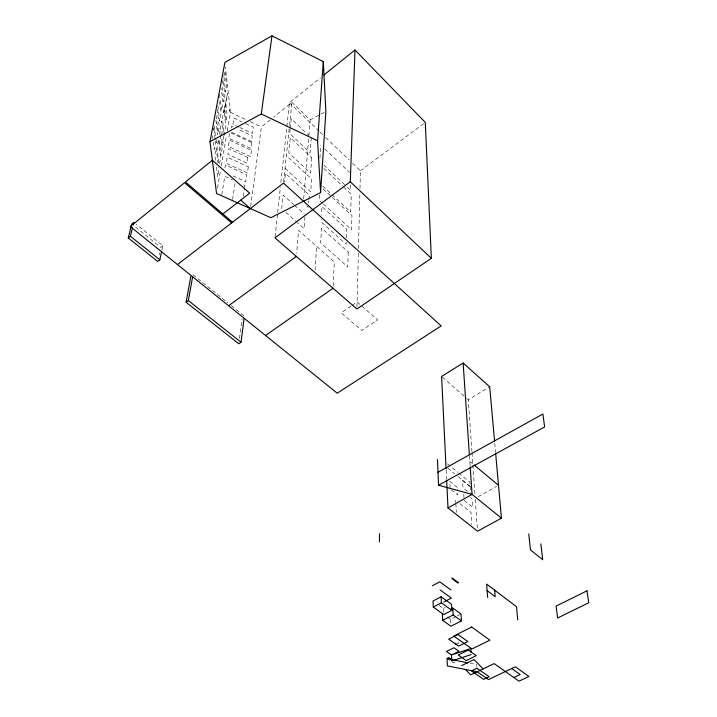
<?xml version="1.0" encoding="UTF-8"?>
<svg xmlns="http://www.w3.org/2000/svg" width="717" height="717" viewBox="0 0 717 717"><rect width="100%" height="100%" fill="white"/><g stroke="black" fill="none" stroke-linecap="round" stroke-linejoin="round"><path stroke-width="0.54" stroke-dasharray="3.58 2.69" d="M356.985 306.984L358.348 253.02M358.464 248.575L359.871 192.998M359.988 188.553L360.436 170.763L352.37 163.037M350.747 184.771L350.559 190.193L346.499 186.384M346.221 242.158L346.141 244.318L321.001 221.625L321.135 219.474M346.383 237.82L346.705 229.162L321.951 206.568L321.413 215.172M333.154 286.083L334.31 262.01L298.568 230.372L296.641 253.164M319.665 194.907L319.307 200.285L322.605 203.305M315.05 270.345L316.627 246.361M319.925 158.009L320.813 145.13M308.686 202.983L308.857 200.76M308.937 199.649L309.278 195.194L285.42 173.424L284.506 182.252M304.985 216.928L304.071 228.517L297.447 222.629M311.277 137.789L310.094 152.739L289.713 133.613L290.152 129.374M303.676 199.003L308.803 136.58M308.893 135.468L310.174 119.864L291.918 102.352L273.589 117.095M281.709 208.638L283.116 195.024L293.728 204.56M290.26 128.316L291.245 118.78L308.875 135.504M283.618 182.019L289.381 126.694M289.498 125.592L291.918 102.352M275.086 236.735L277.578 213.487M277.694 212.384L280.419 186.913M280.885 182.485L289.417 102.773L320.472 77.777M239.523 338.352L242.041 318.823M250.663 206.362L261.364 126.927L270.094 119.9M243.368 196.279L244.443 188.732M244.605 187.657L244.909 185.497L242.05 184.206M232.568 199.487L235.051 183.346M221.768 194.674L224.797 176.409L232.496 179.895M231.232 128.074L231.546 126.192L233.518 127.115M224.896 168.002L225.398 165.027L246.711 174.742L245.716 181.706L231.071 175.073M217.502 188.024L220.504 170.467M221.257 166.084L226.518 135.37M227.271 130.978L230.462 112.327L225.389 66.842M224.331 135.289L225.855 126.506L223.928 109.809L222.369 118.52L224.206 134.24M219.581 163.593L220.648 157.426L218.488 139.564L217.027 147.729L218.963 163.548M219.402 134.33L219.985 131.086L220.379 134.375M216.785 139.761L216.256 142.71L215.996 140.595M213.343 129.804L213.711 127.823M222.333 83.351L223.059 79.47L224.923 95.872L223.865 101.733L221.974 85.287M223.865 76.423L224.672 72.076M224.995 106.412L227.459 93.452L223.901 112.551L225.738 102.674L227.137 114.998L226.088 121.003L224.672 108.634M161.908 250.099L162.831 245.779L136.4 224.394M159.102 254.974L159.568 252.814M162.831 245.779L160.742 247.419L132.6 224.708M360.436 170.763L425.289 122.401M350.927 306.168L341.202 312.827L361.789 330.474L377.644 319.854L357.111 301.938L351.814 305.567M471.956 451.8L468.3 399.754L489.702 386.768M478.131 496.693L496.558 486.368M310.174 119.864L319.997 114.657M320.974 114.137L324.909 112.058M439.127 605.372L443.464 608.491L445.257 607.559M447.318 616.996L450.608 619.354L456.29 616.441M457.24 615.957L461.022 614.021M456.433 644.216L458.781 643.041L457.5 642.145M455.223 661.997L453.476 662.849L447.973 659.066M470.128 663.252L476.724 664.551L476.85 666.613M231.6 132.286L251.434 141.536L252.241 135.88L237.461 128.961M238.779 126.999L232.935 124.256L233.957 118.108L241.692 121.747M239.747 127.456L252.402 133.389L253.289 127.214L245.555 123.566M230.462 112.327L246.415 119.864M250.403 121.747L261.364 126.927M459.92 503.621L470.997 512.458L471.804 524.602M464.15 500.403L472.611 507.179L472.046 498.862L470.361 497.499M192.998 274.754L227.818 302.834M231.304 305.639L244.354 316.17M457.338 487.408L449.774 481.304L450.159 488.842L457.769 494.945L457.455 489.559M467.323 491.387L463.003 487.892L462.546 480.471L470.271 486.762M447.722 468.138L454.65 473.794M458.118 476.617L470.253 486.502M447.507 463.872L457.876 472.351M458.737 473.059L469.976 482.236L470.702 493.126M469.823 461.434L473.202 464.24M442.425 377.187L465.79 397.568M466.624 398.293L468.3 399.754M285.85 212.322L296.614 221.894M294.544 205.286L304.34 214.087M306.733 205.976L308.346 207.437M285.07 168.352L310.667 191.789L311.635 179.044L286.379 155.714M323.439 204.058L351.491 229.736L351.957 215.62L322.677 188.562M322.767 186.205L350.694 212.053L351.294 194.244L343.237 186.689M323.887 168.558L342.43 185.927M323.761 165.035L345.684 185.622M324.801 148.921L349.529 172.412M289.417 102.773L319.28 131.363M320.087 132.134L322.507 134.446M325.733 137.539L349.134 159.945M212.546 135.791L213.2 141.034M213.334 142.083L214.249 149.423L215.512 142.459L215.252 140.362M215.557 160.411L214.885 154.989L216.149 147.998L218.004 163.135M216.373 166.918L217.583 176.669L218.81 169.615L218.542 167.455M214.177 125.78L215.862 139.537M213.836 128.872L215.127 139.322M215.889 120.097L217.672 134.85M220.504 135.477L222.082 148.661L220.944 155.204L218.819 137.574M217.197 109.307L219.277 126.658L218.165 132.788L215.934 114.299M219.599 101.554L221.024 113.671L219.707 120.94L217.869 105.462M223.238 134.751L221.616 120.949L220.469 127.357L221.481 135.88M223.363 135.818L223.74 138.999L222.62 145.461L221.607 136.947M219.59 94.241L221.499 110.535L222.951 102.531L221.329 88.469M223.982 77.472L225.631 92.054L226.626 86.569L225.004 72.103M494.748 443.214L495.537 452.068M472.037 452.911L472.808 463.989M472.888 465.091L474.914 493.888M475.299 499.417L477.388 529.021M469.447 455.904L470.128 465.835M463.774 494.156L464.087 499.364M455.653 500.215L455.779 502.429M455.833 503.531L456.326 512.377M446.153 470.047L446.592 478.965M450.608 619.354L450.841 624.256M443.464 608.491L443.626 612.524M229.198 109.818C229.297 114.263 229.781 108.133 229.198 109.818M348.247 252.079L347.727 266.912L320.624 242.803L321.539 228.06L348.247 252.079M311.778 157.731L310.595 173.057L288.781 152.838L290.331 137.646L311.778 157.731M251.443 150.382L250.556 156.602L228.338 146.349L229.377 140.156L251.443 150.382M251.64 142.558L250.798 148.437L228.714 138.193L229.7 132.331L251.64 142.558M248.324 166.864L247.446 172.985L226.187 163.288L227.208 157.184L248.324 166.864M247.885 157.489L247.06 163.171L227.863 154.361L228.813 148.697L247.885 157.489"/><path stroke-width="1.08" d="M379.463 541.918L379.499 533.708M350.308 181.786L274.969 237.847L356.932 309.009L431.338 258.308L350.308 181.786L354.987 49.993L323.923 74.998M320.589 192.604L325.885 111.538L323.304 61.599L271.976 35.85L224.896 62.397L210 141.697L216.561 193.509L270.856 217.699L320.589 192.604L317.577 140.783L323.304 61.599M190.812 276.403L186.106 302.251L238.824 343.775L241.046 342.206L244.085 318.348M210 141.697L261.293 113.985L271.976 35.85M186.106 302.251L188.338 300.584L192.613 276.905M133.317 224.466L133.846 222.324L131.749 224.018L128.262 237.963L157.704 261.454L159.819 259.805L161.675 251.174M128.262 237.963L130.386 236.26L132.511 227.683M222.888 213.98L249.695 193.178L212.357 160.258L185.47 181.957L232.55 222.243M177.458 264.546L283.502 183.122L441.17 325.903L337.241 393.212L130.27 226.554L184.583 182.718L231.636 222.951M228.598 305.72L296.372 256.435M265.532 335.466L333.047 288.27M494.551 441L489.702 386.768L463.128 363.008L441.591 376.461L446.099 468.936M495.635 453.18L501.443 518.185L477.54 531.216L448 507.932L472.064 494.389L470.2 466.928M437.997 472.279L542.912 414.023L544.615 426.947L438.544 485.23L437.46 459.579M432.36 585.762L439.79 581.81L450.93 589.992M441.134 596.768L433.05 600.998L433.256 607.066L443.715 614.541L451.818 610.364L451.531 604.306L441.134 596.768L441.376 602.836L451.818 610.364M433.256 607.066L441.376 602.836M443.859 601.975L451.316 598.086L440.121 589.921M450.921 609.065L452.821 608.088L461.022 614.021L461.398 620.904L450.93 626.228L442.667 620.357L442.389 613.474M442.667 620.357L453.153 614.971L461.398 620.904M447.058 658.43L448.797 657.57L452.472 660.097M471.186 654.567L451.764 661.002L451.486 654.979L446.431 651.475L453.951 647.738L458.997 651.26L451.486 654.979L470.827 648.535L471.069 652.56M461.614 665.618L474.009 659.568L483.115 668.916M513.829 677.502L520.183 674.509L511.75 668.513M467.932 662.813L447.067 658.69L447.381 665.923L477.181 671.775L488.474 679.591L515.353 666.792L528.922 676.489L518.991 681.15L494.13 663.601L470.719 674.894L465.405 669.481M438.544 485.23L472.064 494.389L501.443 518.185M261.293 113.985L317.577 140.783M455.152 643.319L456.433 644.216M487.112 590.602L495.178 596.678L494.658 590.163M188.338 300.584L241.046 342.206M130.386 236.26L159.819 259.805M474.045 464.948L498.503 485.275M240.715 200.151L250.358 208.566M354.987 49.993L425.289 122.401L431.338 258.308M540.842 543.818L542.706 559.744L530.472 549.903L528.743 533.959M517.755 619.963L516.509 606.699L486.628 584.077L487.614 597.404M463.128 363.008L469.375 454.802M446.646 480.076L448 507.932M452.821 608.088L453.153 614.971M471.687 627.034L453.744 636.06L472.019 648.957L489.89 640.147L471.687 627.034M457.903 634.509L448.663 639.161L458.62 646.142L467.851 641.554L457.903 634.509M586.981 590.835L556.105 606.089L557.575 618.009L588.738 602.782L586.981 590.835M468.291 650.032L458.226 654.997L466.247 660.572L476.294 655.652L468.291 650.032M476.939 668.262L471.428 670.933L483.679 679.393L489.182 676.767L476.939 668.262M458.091 582.419L452.033 577.92L452.068 578.637L458.127 583.136L458.091 582.419"/></g></svg>
